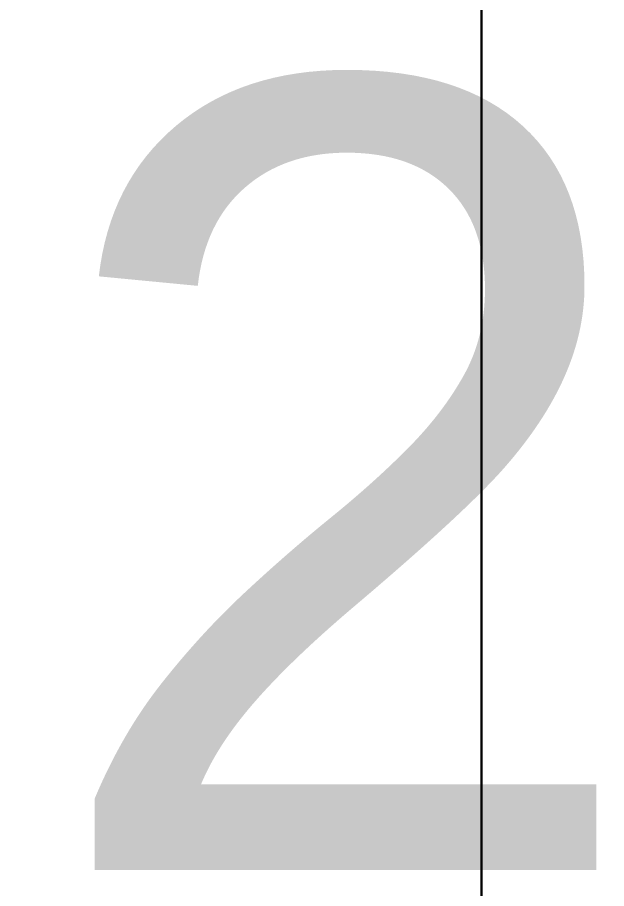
# Model space of a CAD drawing. Header units: metres. Extents: x 0 to 298, y 0 to 162.
# Drawn here: x 178.5506 to 178.6519, y 105.9579 to 106.1077 of the extents above; entities that cross this region are included whole.
import ezdxf

# ---------------------------------------------------------------- set-up
doc = ezdxf.new("R2010")
doc.units = ezdxf.units.M
doc.header["$MEASUREMENT"] = 0
doc.layers.add('BLK_1_FLR_0_CARPET_AREA', color=10, linetype='Continuous')
doc.layers.add('BLK_1_FLR_0_WATER_CLOSET', color=4, linetype='Continuous', lineweight=30)
doc.styles.get("Standard").update_dxf_attribs({"font": 'arial.ttf', "height": 0.35})

msp = doc.modelspace()

# ---------------------------------------------------------------- linework, layer by layer
msp.add_line((178.63038, 105.5972), (178.63038, 106.8172))
at = {"layer": 'BLK_1_FLR_0_CARPET_AREA', "color": 15, "linetype": 'Continuous', "lineweight": 30}
msp.add_lwpolyline([(177.45638, 105.4772), (177.77238, 105.4772), (177.77238, 105.5972), (177.67438, 105.5972), (177.67438, 106.8172), (178.63038, 106.8172), (178.63038, 105.5972), (178.53238, 105.5972), (178.53238, 105.4772), (178.63038, 105.4772), (178.63038, 104.8972), (179.11038, 104.8972), (179.11038, 105.0172), (178.75038, 105.0172), (178.75038, 106.8172), (180.55038, 106.8172), (180.55038, 105.0172), (179.87038, 105.0172), (179.87038, 104.8972), (180.55038, 104.8972), (180.55038, 103.4622), (179.28351, 103.4622), (179.28351, 103.2322)], dxfattribs=at)
at = {"layer": 'BLK_1_FLR_0_WATER_CLOSET', "color": 213, "lineweight": 30}
msp.add_lwpolyline([(178.63038, 105.5972), (177.67438, 105.5972), (177.67438, 106.8172), (178.63038, 106.8172)], close=True, dxfattribs=at)

# ---------------------------------------------------------------- texts
at = {"ltscale": 0.25, "insert": (177.6908, 105.95913), "char_height": 0.135599, "width": 0.9949498, "attachment_point": 7}
msp.add_mtext('\\A1;    W.C\\P0.96 X 1.22 ', dxfattribs=at)

doc.saveas('drawing.dxf')
